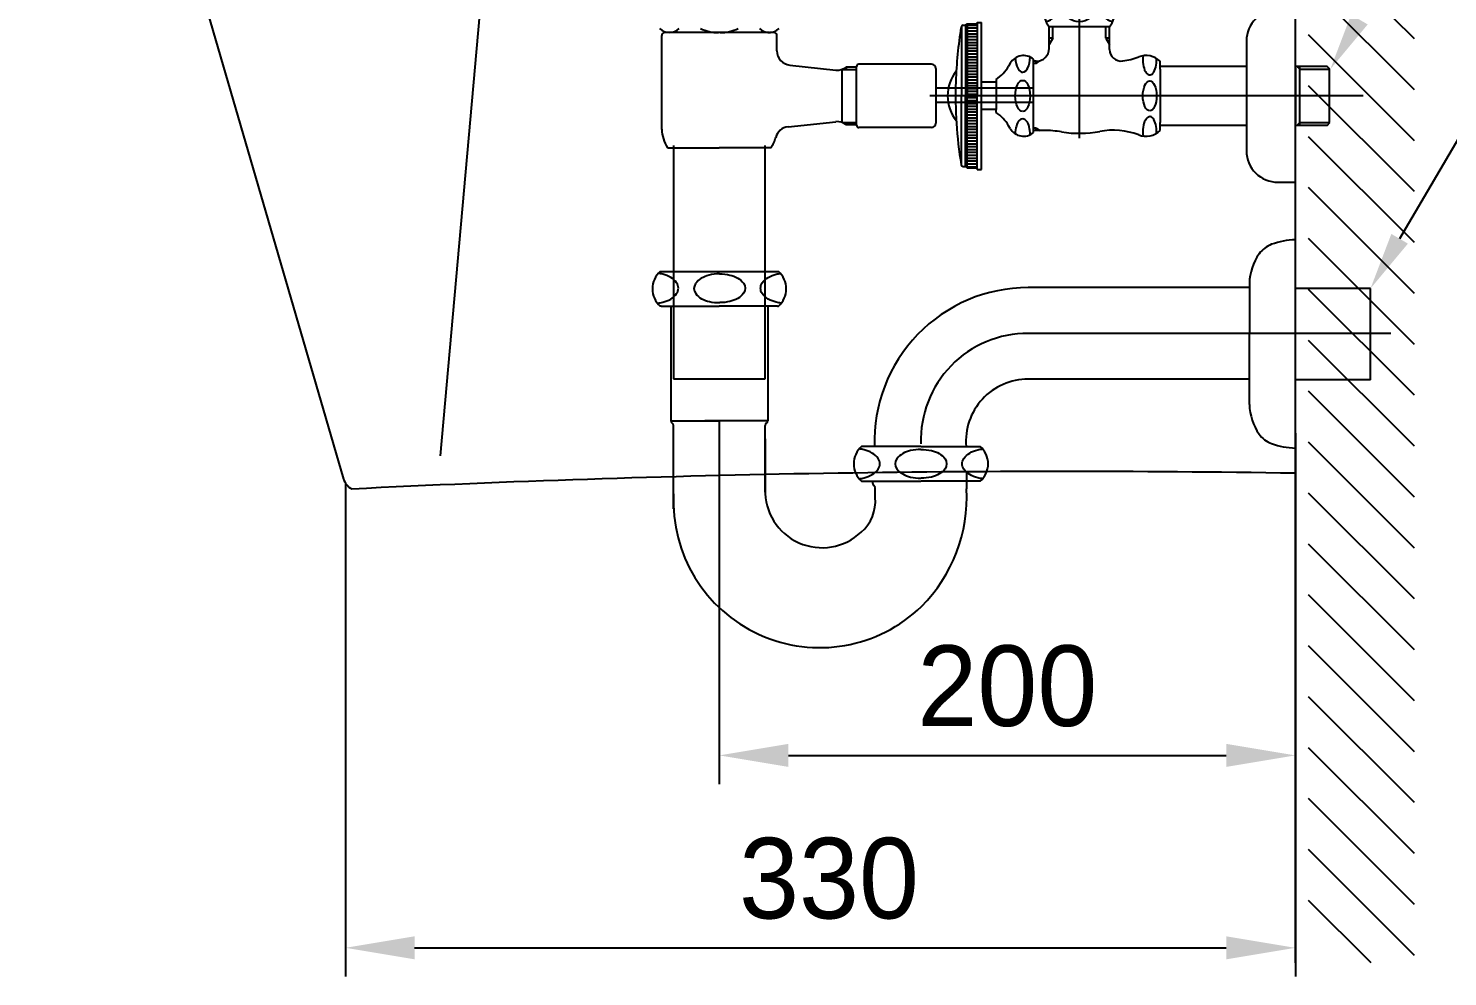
# Model space of a CAD drawing. Header units: millimetres. Extents: x 9101 to 11526, y -274 to 3156.
# Drawn here: x 10555.1 to 11047.8, y 762.8 to 1092 of the extents above; entities that cross this region are included whole.
import ezdxf
from ezdxf.lldxf.tags import DXFTag

# ---------------------------------------------------------------- set-up
doc = ezdxf.new("R2010")
doc.units = ezdxf.units.MM
doc.header["$LTSCALE"] = 0.2
for name, color, linetype in [('1', 2, 'CENTER'), ('2', 2, 'HIDDEN'), ('3', 3, 'Continuous'), ('4', 4, 'Continuous'), ('6', 6, 'Continuous'), ('DEFAULT', 7, 'Continuous')]:
    doc.layers.add(name, color=color, linetype=linetype)
doc.styles.add('h', font='', dxfattribs={"height": 28})
doc.styles.get('h').set_extended_font_data('Haansoft Batang')
tags = doc.linetypes.add('CENTER', pattern=[50.8, 31.75, -6.35, 6.35, -6.35]).pattern_tags.tags
tags[10:11] = [DXFTag(74, 4), DXFTag(75, 0), DXFTag(340, '0'), DXFTag(46, 1.0), DXFTag(50, 0.0), DXFTag(44, 0.0), DXFTag(45, 0.0)]
tags[8:9] = [DXFTag(74, 4), DXFTag(75, 0), DXFTag(340, '0'), DXFTag(46, 1.0), DXFTag(50, 0.0), DXFTag(44, 0.0), DXFTag(45, 0.0)]
tags[6:7] = [DXFTag(74, 4), DXFTag(75, 0), DXFTag(340, '0'), DXFTag(46, 1.0), DXFTag(50, 0.0), DXFTag(44, 0.0), DXFTag(45, 0.0)]
tags[4:5] = [DXFTag(74, 4), DXFTag(75, 0), DXFTag(340, '0'), DXFTag(46, 1.0), DXFTag(50, 0.0), DXFTag(44, 0.0), DXFTag(45, 0.0)]
tags = doc.linetypes.add('HIDDEN', pattern=[9.525, 6.35, -3.175]).pattern_tags.tags
tags[6:7] = [DXFTag(74, 4), DXFTag(75, 0), DXFTag(340, '0'), DXFTag(46, 1.0), DXFTag(50, 0.0), DXFTag(44, 0.0), DXFTag(45, 0.0)]
tags[4:5] = [DXFTag(74, 4), DXFTag(75, 0), DXFTag(340, '0'), DXFTag(46, 1.0), DXFTag(50, 0.0), DXFTag(44, 0.0), DXFTag(45, 0.0)]
doc.dimstyles.new('AM_ISO$0', dxfattribs={"dimtxt": 28, "dimasz": 24, "dimexe": 10, "dimexo": 0, "dimgap": 10, "dimtad": 1, "dimdec": 0, "dimdsep": 46, "dimtxsty": 'h', "dimcen": -5, "dimclrd": 256, "dimclre": 256, "dimclrt": 256, "dimadec": 0, "dimazin": 2, "dimtp": 0.1, "dimtm": 0.1, "dimtfac": 0.71, "dimtdec": 0, "dimtmove": 0, "dimatfit": 3, "dimfxl": 0, "dimlwd": -1, "dimlwe": -1, "dimarcsym": 0})

# ---------------------------------------------------------------- blocks, each defined once
blk = doc.blocks.new('A$C23220288')
at = {"layer": '6', "color": 0}
for p, q in [((45.53, 145), (45.53, 66)), ((51.88, 15.29), (51.88, 145)), ((58.23, 145), (58.23, 66)), ((58.23, 66), (41.38, 66)), ((62.38, 66), (58.23, 66)), ((126.88, 60), (120.88, 60)), ((126.88, 0), (126.88, 60)), ((11.56, 54.5), (12.38, 54.5)), ((12.38, 54.5), (12.88, 55)), ((12.38, 54.5), (12.38, 30)), ((12.88, 55), (12.88, 30)), ((12.88, 55), (16.08, 55)), ((12.88, 54.59), (16.38, 54.59)), ((16.38, 55.5), (17.88, 55.5)), ((16.38, 55.3), (16.38, 55.5)), ((16.38, 55.3), (16.38, 30)), ((17.88, 54.5), (17.88, 55.5)), ((17.88, 30), (17.88, 54.5)), ((10.97, 54), (10.97, 30)), ((12.88, 53.59), (16.38, 53.59)), ((12.88, 52.59), (16.38, 52.59)), ((12.88, 51.59), (16.38, 51.59)), ((12.88, 50.59), (16.38, 50.59)), ((12.88, 49.59), (16.38, 49.59)), ((41.38, 46.5), (41.38, 54)), ((62.38, 54), (41.38, 54)), ((42.63, 50), (41.38, 50)), ((42.63, 50), (41.38, 47.83)), ((42.63, 50), (42.63, 54)), ((61.13, 50), (61.13, 54)), ((62.38, 50), (61.13, 50)), ((61.13, 50), (62.38, 47.83)), ((62.38, 46.09), (62.38, 54)), ((12.88, 48.59), (16.38, 48.59)), ((12.88, 47.59), (16.38, 47.59)), ((12.88, 46.59), (16.38, 46.59)), ((12.88, 45.59), (16.38, 45.59)), ((12.88, 44.59), (16.38, 44.59)), ((109.88, 49), (109.88, 11)), ((12.88, 43.59), (16.38, 43.59)), ((12.88, 42.59), (16.38, 42.59)), ((12.88, 41.59), (16.38, 41.59)), ((12.88, 40.59), (16.38, 40.59)), ((12.88, 39.59), (16.38, 39.59)), ((27.86, 41.32), (27.3, 40.36)), ((35.97, 42), (35.97, 42.72)), ((35.97, 18), (35.97, 42)), ((36.88, 42), (35.97, 42)), ((36.88, 41.25), (35.97, 41.25)), ((36.88, 41.25), (38.18, 42.19)), ((36.88, 41.25), (36.88, 42)), ((79.88, 39.25), (79.88, 42)), ((109.88, 40.25), (79.88, 40.25)), ((137.88, 40.25), (126.88, 40.25)), ((126.88, 39.63), (126.88, 20.37)), ((128.38, 39.25), (127.38, 40.25)), ((128.38, 19.75), (128.38, 40.25)), ((138.88, 39.25), (137.88, 40.25)), ((12.88, 38.59), (16.38, 38.59)), ((12.88, 37.59), (16.38, 37.59)), ((12.88, 36.59), (16.38, 36.59)), ((12.88, 35.59), (16.38, 35.59)), ((12.88, 34.59), (16.38, 34.59)), ((22.97, 34.75), (17.88, 34.75)), ((22.97, 35.73), (22.97, 34.75)), ((22.97, 34.75), (22.97, 25.25)), ((79.88, 39.25), (79.88, 20.75)), ((128.38, 39.25), (138.88, 39.25)), ((138.76, 20.75), (138.76, 39.25)), ((150.42, 30), (0, 30)), ((10.97, 6), (10.97, 30)), ((12.38, 5.5), (12.38, 30)), ((12.88, 33.59), (16.38, 33.59)), ((12.88, 32.59), (16.38, 32.59)), ((12.88, 31.59), (16.38, 31.59)), ((12.88, 30.59), (16.38, 30.59)), ((12.88, 5), (12.88, 30)), ((16.38, 4.7), (16.38, 30)), ((17.88, 4.5), (17.88, 30)), ((12.88, 29.41), (16.38, 29.41)), ((12.88, 28.41), (16.38, 28.41)), ((12.88, 27.41), (16.38, 27.41)), ((12.88, 26.41), (16.38, 26.41)), ((12.88, 25.41), (16.38, 25.41)), ((22.97, 25.25), (17.88, 25.25)), ((22.97, 24.27), (22.97, 25.25)), ((12.88, 24.41), (16.38, 24.41)), ((12.88, 23.41), (16.38, 23.41)), ((12.88, 22.41), (16.38, 22.41)), ((12.88, 21.41), (16.38, 21.41)), ((12.88, 20.41), (16.38, 20.41)), ((79.88, 18), (79.88, 20.75)), ((109.88, 19.75), (79.88, 19.75)), ((79.88, 19.75), (79.88, 19.57)), ((137.88, 19.75), (126.88, 19.75)), ((127.38, 19.75), (128.38, 20.75)), ((128.38, 20.75), (138.88, 20.75)), ((137.88, 19.75), (138.88, 20.75)), ((12.88, 19.41), (16.38, 19.41)), ((12.88, 18.41), (16.38, 18.41)), ((12.88, 17.41), (16.38, 17.41)), ((12.88, 16.41), (16.38, 16.41)), ((12.88, 15.41), (16.38, 15.41)), ((27.86, 18.68), (27.3, 19.64)), ((36.88, 18.75), (35.97, 18.75)), ((35.97, 17.28), (35.97, 18)), ((39.59, 18), (35.97, 18)), ((36.88, 18), (36.88, 18.75)), ((36.88, 18.75), (38.18, 18)), ((79.88, 18), (79.88, 19.57)), ((12.88, 14.41), (16.38, 14.41)), ((12.88, 13.41), (16.38, 13.41)), ((12.88, 12.41), (16.38, 12.41)), ((12.88, 11.41), (16.38, 11.41)), ((12.88, 10.41), (16.38, 10.41)), ((11.56, 5.5), (12.38, 5.5)), ((12.38, 5.5), (12.88, 5)), ((12.88, 9.41), (16.38, 9.41)), ((12.88, 8.41), (16.38, 8.41)), ((12.88, 7.41), (16.38, 7.41)), ((12.88, 6.41), (16.38, 6.41)), ((12.88, 5.41), (16.38, 5.41)), ((12.88, 5), (16.08, 5)), ((16.38, 4.5), (16.38, 4.7)), ((16.38, 4.5), (17.88, 4.5)), ((120.88, 0), (126.88, 0))]:
    blk.add_line(p, q, dxfattribs=at)
for centre, radius, start, end in [((49.38, 60), 10, 143.1301, 216.8699), ((54.38, 60), 10, 323.1301, 36.8699), ((120.88, 49), 11, 90, 180), ((11.56, 53.8), 0.7, 90, 170.5066), ((16.08, 55.3), 0.3, 270, 0), ((153.88, 30), 145, 170.5066, 178.0569), ((36.88, 46.5), 4.5, 270, 0), ((66.38, 46.09), 4, 180, 277.7117), ((15.18, 47.36), 14, 303.8098, 330), ((32.49, 38.64), 5.36, 49.5694, 150), ((63.59, 66.73), 24.83, 277.7117, 290.9661), ((74.98, 37.01), 7, 45.4871, 110.9661), ((20.14, 29.95), 14, 141.7859, 179.7527), ((153.88, 30), 145, 178.0569, 189.4934), ((20.14, 30.08), 14, 180.2473, 218.2141), ((15.18, 12.64), 14, 30, 56.1902), ((32.49, 21.36), 5.36, 210, 310.4306), ((39.59, -20), 38, 80.6952, 90), ((51.88, 55), 38, 260.6952, 280.7373), ((63.59, -6.73), 24.83, 69.0339, 100.7373), ((74.98, 22.99), 7, 249.0339, 314.5), ((120.88, 11), 11, 180, 270), ((11.56, 6.2), 0.7, 189.4934, 270), ((16.08, 4.7), 0.3, 0, 90)]:
    blk.add_arc(centre, radius, start, end, dxfattribs=at)
for centre, major_axis, ratio, start_param, end_param in [((39.11, 60.23), (-5.23, 0), 0.866391, 1.800504, 4.443058), ((64.56, 60.23), (5.23, 0), 0.866391, 1.824119, 4.49897), ((32.2, 43.59), (0, 5.4), 0.478204, 1.649187, 4.692658), ((76.32, 42.5), (0, 5.22), 0.46009, 1.292018, 4.793095), ((32.2, 16.68), (0, 5.4), 0.478204, 4.6817, 7.825213), ((76.32, 17.59), (0, 5.22), 0.46009, 4.613779, 8.15122)]:
    blk.add_ellipse(centre, major_axis=major_axis, ratio=ratio, start_param=start_param, end_param=end_param, dxfattribs=at)
for centre, major_axis, ratio in [((51.88, 60.23), (5.23, 0), 0.866391), ((32.2, 30), (0, -5.4), 0.478204), ((76.32, 30), (0, -5.22), 0.46009)]:
    blk.add_ellipse(centre, major_axis=major_axis, ratio=ratio, dxfattribs=at)
blk = doc.blocks.new('*D17')
at = {"linetype": 'ByBlock'}
for p, q in [((10665.21, 934.07), (10665.21, 762.75)), ((10994.99, 934.07), (10994.99, 762.75)), ((10689.21, 772.75), (10970.99, 772.75))]:
    blk.add_line(p, q, dxfattribs=at)
for points in [[(10689.21, 776.75), (10689.21, 768.75), (10665.21, 772.75)], [(10970.99, 776.75), (10970.99, 768.75), (10994.99, 772.75)]]:
    blk.add_solid(points)
at = {"layer": 'Defpoints', "color": 0}
for p in [(10665.21, 934.07), (10994.99, 934.07), (10994.99, 772.75)]:
    blk.add_point(p, dxfattribs=at)
at = {"insert": (10833.07, 796.75), "char_height": 28, "attachment_point": 5, "style": 'h'}
blk.add_mtext('330', dxfattribs=at)
blk = doc.blocks.new('*D27')
at = {"linetype": 'ByBlock'}
for p, q in [((10794.99, 951.49), (10794.99, 829.56)), ((10994.99, 951.49), (10994.99, 829.56)), ((10818.99, 839.56), (10970.99, 839.56))]:
    blk.add_line(p, q, dxfattribs=at)
for points in [[(10818.99, 843.56), (10818.99, 835.56), (10794.99, 839.56)], [(10970.99, 843.56), (10970.99, 835.56), (10994.99, 839.56)]]:
    blk.add_solid(points)
at = {"layer": 'Defpoints', "color": 0}
for p in [(10794.99, 951.49, 0), (10994.99, 951.49), (10994.99, 839.56)]:
    blk.add_point(p, dxfattribs=at)
at = {"insert": (10894.99, 863.56), "char_height": 28, "attachment_point": 5, "style": 'h'}
blk.add_mtext('200', dxfattribs=at)

msp = doc.modelspace()

# ---------------------------------------------------------------- linework, layer by layer
for p, q in [((10555.11, 1310.71), (10664.57, 935.41, 0)), ((10794.99, 955.77, 0), (10794.99, 951.49, 0)), ((10994.99, 940.81), (10994.99, 763.55))]:
    msp.add_line(p, q)
msp.add_arc((10914.92, -4074.83, -5.13), 5012.97, 89.08475, 92.83017)
at = {"extrusion": (1.12353e-18, -0.002181, 0.999998)}
msp.add_arc((10670.33, 937.35, -2.03), 6.07, 195.7252, 241.1983, dxfattribs=at)
at = {"layer": '1', "color": 7, "linetype": 'ByBlock'}
msp.add_line((11090.02, 1119.4, 0), (11031.19, 1018.92, 0), dxfattribs=at)
at = {"layer": '1', "color": 7}
for points in [[(11020.1, 1093.35), (11014.34, 1096.72), (11007.12, 1077.78)], [(11034.07, 1017.24, 0), (11028.31, 1020.61, 0), (11021.08, 1001.66, 0)]]:
    msp.add_solid(points, dxfattribs=at)
at = {"layer": '2', "color": 0}
msp.add_line((10714.23, 1124.28, 0), (10698.09, 943.52, 0.1), dxfattribs=at)
at = {"layer": '3', "color": 0}
for p, q in [((10774.99, 1056.92), (10774.99, 1089.53)), ((10794.99, 1090.53), (10775.99, 1090.53)), ((10812.35, 1090.53), (10794.99, 1090.53)), ((10811.79, 1090.53), (10812.35, 1090.53)), ((10812.35, 1090.53), (10812.75, 1090.53)), ((10813.99, 1090.53), (10812.49, 1090.53)), ((10814.99, 1084.16), (10814.99, 1089.53)), ((10819.46, 1079.19), (10835.49, 1077.47)), ((10868.63, 1079.53), (10843.43, 1079.53)), ((10837.52, 1077.73), (10842.63, 1077.73)), ((10837.66, 1059.28), (10837.66, 1077.78)), ((10838.99, 1078.53), (10838.99, 1077.73)), ((10842.65, 1078.53), (10838.99, 1078.53)), ((10842.63, 1077.73), (10842.63, 1078.73)), ((10842.63, 1077.73), (10842.63, 1078.73)), ((10842.63, 1058.33), (10842.63, 1077.73)), ((10842.63, 1058.33), (10842.63, 1077.73)), ((10870.13, 1078.03), (10870.13, 1059.03)), ((10904.08, 1071.21), (10870.13, 1071.21)), ((10904.08, 1066.21), (10870.13, 1066.21)), ((10818.86, 1057.8), (10835.49, 1059.58)), ((10837.66, 1059.28), (10842.63, 1059.28)), ((10838.99, 1058.53), (10838.99, 1059.28)), ((10842.63, 1058.53), (10838.99, 1058.53)), ((10868.63, 1057.53), (10843.43, 1057.53)), ((10776.99, 1050.53), (10794.99, 1050.53)), ((10779.12, 1051.29, 0), (10779.12, 970.29, 0)), ((10812.99, 1050.53), (10794.99, 1050.53)), ((10810.87, 970.29, 0), (10810.87, 1051.29, 0)), ((10779.12, 970.29, 0), (10810.87, 970.29, 0))]:
    msp.add_line(p, q, dxfattribs=at)
for centre, radius, start, end in [((10777.64, 1095.23), 4.7, 223.9409, 316.0591), ((10775.99, 1089.53), 1, 90, 180), ((10794.53, 1104.13), 13.61, 243.3528, 270.9357), ((10795.46, 1104.13), 13.61, 269.0643, 296.6472), ((10812.35, 1095.23), 4.7, 223.9409, 316.0591), ((10813.99, 1089.53), 1, 0, 90), ((10819.99, 1084.16), 5, 180, 263.8845), ((10843.43, 1078.73), 0.8, 90, 180), ((10843.43, 1078.73), 0.8, 90, 180), ((10868.63, 1078.03), 1.5, 0, 90), ((10835.9, 1082.45), 5, 265.3322, 308.1927), ((10835.9, 1054.6), 5, 51.8073, 94.6678), ((10787.98, 1057.47), 13, 182.42, 212.3), ((10819.39, 1052.83), 5, 96.1155, 165.0405), ((10843.43, 1058.33), 0.8, 180, 270), ((10868.63, 1059.03), 1.5, 270, 0), ((10802, 1057.47), 13, 327.7, 345.0405)]:
    msp.add_arc(centre, radius, start, end, dxfattribs=at)
at = {"layer": '4', "color": 0}
for p, q in [((10774.45, 1007.55, 0), (10811.24, 1007.55, 0)), ((10794.99, 1007.55, 0), (10811.24, 1007.55, 0)), ((10811.24, 1007.55, 0), (10815.53, 1007.55, 0)), ((10811.24, 1007.55, 0), (10815.53, 1007.55, 0)), ((10994.99, 940.81), (10994.99, 1005.81)), ((10978.94, 1001.97, 0), (10902.22, 1001.97, 0)), ((10979.01, 1003.49, 0), (10979.01, 986.09, 0)), ((11021.08, 1001.66, 0), (10994.99, 1001.66, 0)), ((11021.08, 969.91, 0), (11021.08, 1001.66, 0)), ((10774.84, 995.55, 0), (10774.45, 995.55, 0)), ((10774.84, 995.55, 0), (10794.99, 995.55, 0)), ((10778.19, 995.55, 0), (10778.19, 955.77, 0)), ((10815.14, 995.55, 0), (10794.99, 995.55, 0)), ((10811.79, 995.55, 0), (10811.79, 955.77, 0)), ((10815.14, 995.55, 0), (10815.53, 995.55, 0)), ((10924.71, 986.09, 0), (10902.22, 986.09, 0)), ((11028.08, 986.09, 0), (10924.71, 986.09, 0)), ((10979.01, 961.34, 0), (10979.01, 986.09, 0)), ((10979.01, 970.22, 0), (10902.22, 970.22, 0)), ((11021.08, 969.91, 0), (10994.99, 969.91, 0)), ((10778.19, 955.77, 0), (10794.99, 955.77, 0)), ((10779.12, 925.22, 0), (10779.12, 954.12, 0)), ((10811.79, 955.76, 0), (10789.99, 955.76, 0)), ((10810.87, 930.94, 0), (10810.87, 954.12, 0)), ((10810.87, 949.49, 0), (10810.87, 930.32, 0)), ((10848.66, 946.79, 0), (10844.37, 946.79, 0)), ((10864.91, 946.79, 0), (10848.66, 946.79, 0)), ((10865.07, 946.79, 0), (10881.32, 946.79, 0)), ((10881.32, 946.79, 0), (10885.61, 946.79, 0)), ((10880.87, 932.09, 0), (10880.87, 937.79, 0)), ((10844.37, 934.79, 0), (10864.91, 934.79, 0)), ((10848.19, 934.79, 0), (10848.19, 934.09, 0)), ((10849.12, 929.09, 0), (10849.12, 932.54, 0)), ((10885.61, 934.79, 0), (10865.07, 934.79, 0))]:
    msp.add_line(p, q, dxfattribs=at)
at = {"layer": '4', "color": 0, "elevation": 0}
for points in [[(10780.77, 1001.75, 0.155217), (10780.18, 1003.61, 0.106747), (10778.12, 1005.5, 0.073043), (10775.35, 1006.62, 0.025454), (10773.8, 1006.91, 0.025454)], [(10795.04, 1006.75, 0.05879), (10791.41, 1006.28, 0.071219), (10788.73, 1005.19, 0.106373), (10786.74, 1003.36, 0.159483)], [(10795.04, 1006.75, -0.05879), (10798.68, 1006.34, -0.071219), (10801.38, 1005.29, -0.106373), (10803.4, 1003.49, -0.159483)], [(10809.31, 1001.75, -0.155217), (10809.9, 1003.61, -0.106747), (10811.97, 1005.5, -0.073043), (10814.74, 1006.62, -0.024009), (10816.19, 1006.9, -0.024009)], [(10773.62, 996.57, 0.028511), (10775.35, 996.89, 0.073043), (10778.12, 998, 0.106747), (10780.18, 999.9, 0.155217), (10780.77, 1001.75, 0.155217)], [(10786.74, 1003.36, 0.32729), (10786.79, 999.88, 0.106373), (10788.84, 998.12, 0.071219), (10791.56, 997.11, 0.057537), (10795.12, 996.75, 0.057537)], [(10803.4, 1003.49, -0.32729), (10803.4, 1000.01, -0.106373), (10801.38, 998.22, -0.071219), (10798.68, 997.16, -0.057537), (10795.12, 996.75, -0.057537)], [(10816.47, 996.57, -0.028511), (10814.74, 996.89, -0.073043), (10811.97, 998, -0.106747), (10809.9, 999.9, -0.155217), (10809.31, 1001.75, -0.155217)], [(10850.72, 940.79, 0.155217), (10850.13, 942.65, 0.106747), (10848.07, 944.54, 0.073043), (10845.3, 945.66, 0.028511), (10843.57, 945.97, 0.059523)], [(10856.63, 942.53, 0.32729), (10856.63, 939.05, 0.106373), (10858.66, 937.26, 0.071219), (10861.36, 936.2, 0.057537), (10864.91, 935.79, 0.057537)], [(10864.99, 945.79, 0.05879), (10861.36, 945.38, 0.071219), (10858.66, 944.33, 0.106373), (10856.63, 942.53, 0.159483)], [(10864.99, 945.79, -0.05879), (10868.63, 945.38, -0.071219), (10871.33, 944.33, -0.106373), (10873.35, 942.53, -0.159483)], [(10873.35, 942.53, -0.32729), (10873.35, 939.05, -0.106373), (10871.33, 937.26, -0.071219), (10868.63, 936.2, -0.057537), (10865.07, 935.79, -0.057537)], [(10879.26, 940.79, -0.155217), (10879.86, 942.65, -0.106747), (10881.92, 944.54, -0.073043), (10884.69, 945.66, -0.028511), (10886.42, 945.97, -0.059523)], [(10843.57, 935.61, 0.028511), (10845.3, 935.93, 0.073043), (10848.07, 937.05, 0.106747), (10850.13, 938.94, 0.155217), (10850.72, 940.79, 0.155217)], [(10886.42, 935.61, -0.028511), (10884.69, 935.93, -0.073043), (10881.92, 937.05, -0.106747), (10879.86, 938.94, -0.155217), (10879.26, 940.79, -0.155217)]]:
    msp.add_lwpolyline(points, format="xyb", dxfattribs=at)
at = {"layer": '4', "color": 0}
for centre, radius, start, end in [((10990.9, 1006.92, 0), 10.91, 112.5415, 141.4546), ((10996.49, 988.63, 0), 30, 92.866, 109.0071), ((10998.99, 1002.59, 0), 20, 146.2077, 177.4359), ((10779.74, 1001.55, 0), 8, 131.4096, 228.5904), ((10810.24, 1001.55, 0), 8, 311.4096, 48.5904), ((10902.22, 948.59, 0), 53.38, 90, 181.9326), ((10902.04, 949.02, 0), 37.07, 89.7232, 181.9565), ((10902.22, 948.59, 0), 21.62, 90, 184.7747), ((10998.99, 962.23, 0), 20, 182.5641, 213.7923), ((10779.19, 955.76, 0), 1, 180, 238.7026), ((10778.19, 954.12, 0), 0.925, 0, 58.7026), ((10811.79, 954.12, 0), 0.925, 121.2974, 180), ((10810.79, 955.76, 0), 1, 301.2974, 0), ((10990.34, 957.15, 0), 10, 217.1965, 248.8073), ((10849.66, 940.79, 0), 8, 131.4096, 228.5904), ((10880.32, 940.79, 0), 8, 311.4096, 48.5904), ((10996.49, 976.19, 0), 30, 250.9929, 267.134), ((10830.64, 931.45, 0), 19.78, 178.4438, 313.4629), ((10832.15, 923.49, 0), 19.22, 28.0637, 33.4561), ((10827.1, 929.35, 0), 53.83, 315.0372, 2.9185), ((10829.84, 927.77, 0), 50.79, 177.1214, 314.1202), ((10835.16, 927.77, 0), 14.02, 310.4197, 5.4188)]:
    msp.add_arc(centre, radius, start, end, dxfattribs=at)
at = {"layer": 'DEFAULT', "color": 0}
for p, q in [((10994.99, 767.53), (10994.99, 1488.05)), ((11036.32, 1088.33), (10999.57, 1125.08)), ((11036.32, 1070.66), (10999.57, 1107.4)), ((11036.32, 1052.98), (10999.57, 1089.73)), ((11036.32, 1035.3), (10999.57, 1072.05)), ((11036.32, 1017.62), (10999.57, 1054.37)), ((11036.32, 999.95), (10999.57, 1036.69)), ((11036.32, 982.27), (10999.57, 1019.02)), ((11036.32, 964.59), (10999.57, 1001.34)), ((11036.32, 946.91), (10999.57, 983.66)), ((11036.32, 929.24), (10999.57, 965.98)), ((11036.32, 911.56), (10999.57, 948.31)), ((11036.32, 893.88), (10999.57, 930.63)), ((11036.32, 876.2), (10999.57, 912.95)), ((11036.32, 858.53), (10999.57, 895.27)), ((11036.32, 840.85), (10999.57, 877.6)), ((11036.32, 823.17), (10999.57, 859.92)), ((11036.32, 805.49), (10999.57, 842.24)), ((11036.32, 787.81), (10999.57, 824.56)), ((11036.32, 770.14), (10999.57, 806.88)), ((11021.25, 767.53), (10999.57, 789.21))]:
    msp.add_line(p, q, dxfattribs=at)

# ---------------------------------------------------------------- block references
at = {"color": 0}
msp.add_blockref('A$C23220288', (10868.11, 1038.53), dxfattribs=at)

# ---------------------------------------------------------------- dimensions: what is measured, and where the dimension line sits
dim = msp.add_linear_dim(base=(10994.99, 839.56), p1=(10794.99, 951.49, 0), p2=(10994.99, 951.49), dimstyle='AM_ISO$0')
dim.commit()
dim.dimension.update_dxf_attribs({"geometry": '*D27', "text_midpoint": (10894.99, 863.56)})
dim = msp.add_linear_dim(base=(10994.99, 772.75), p1=(10665.21, 934.07), p2=(10994.99, 934.07), dimstyle='AM_ISO$0')
dim.commit()
dim.dimension.update_dxf_attribs({"geometry": '*D17', "text_midpoint": (10833.07, 772.75), "dimtype": 160})

doc.saveas('drawing.dxf')
